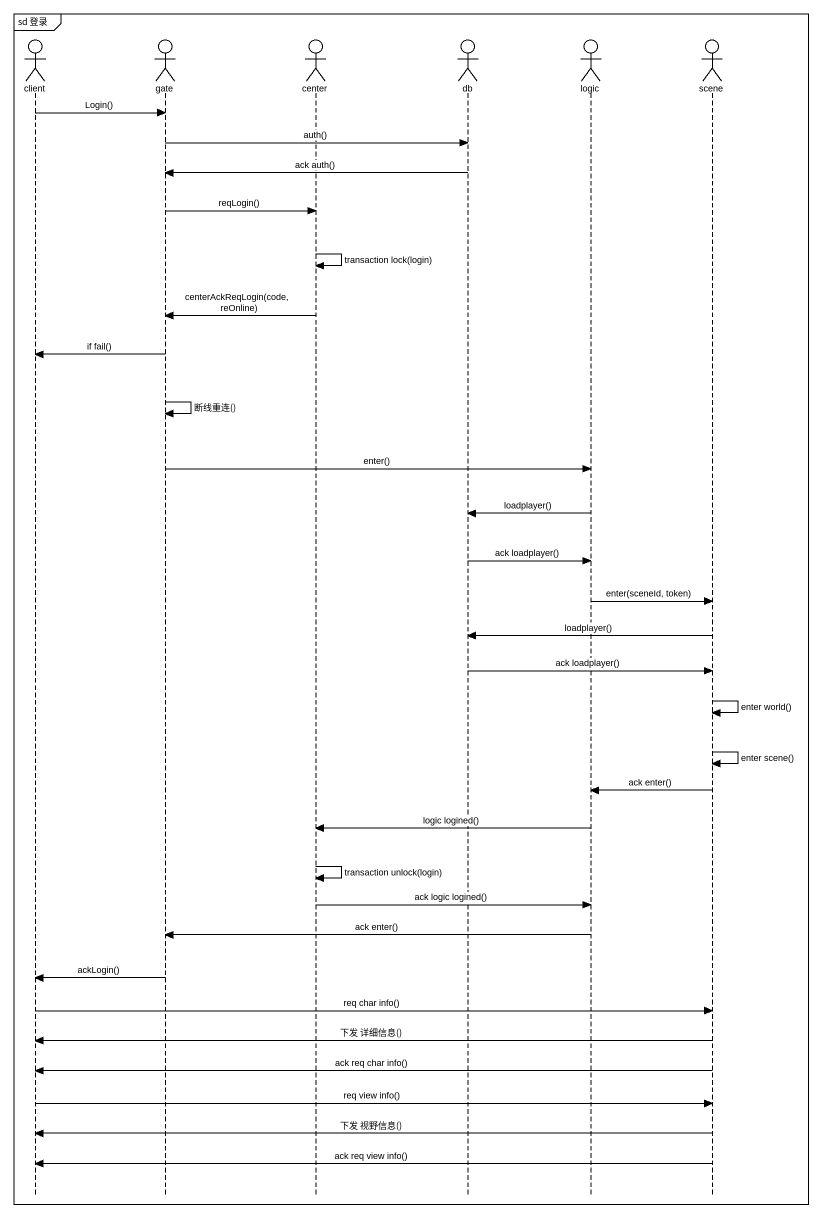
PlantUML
@startuml
mainframe sd 登录
hide footbox
actor client
actor gate
actor center
actor db
actor logic
actor scene

client -> gate : Login()
gate -> db : auth()
db -> gate : ack auth()
gate -> center : reqLogin()
center -> center : transaction lock(login)
center -> gate : centerAckReqLogin(code, reOnline)
gate -> client : if fail()
gate -> gate : 断线重连()
gate -> logic : enter()
logic -> db : loadplayer()
db -> logic : ack loadplayer()
logic -> scene : enter(sceneId, token)
scene -> db : loadplayer()
db -> scene : ack loadplayer()
scene -> scene : enter world()
scene -> scene : enter scene()
scene -> logic : ack enter()
logic -> center : logic logined()
center -> center : transaction unlock(login)
center -> logic : ack logic logined()
logic -> gate : ack enter()
gate -> client : ackLogin()
client -> scene : req char info()
scene -> client : 下发 详细信息()
scene -> client : ack req char info()
client -> scene : req view info()
scene -> client : 下发 视野信息()
scene -> client : ack req view info()
@enduml
